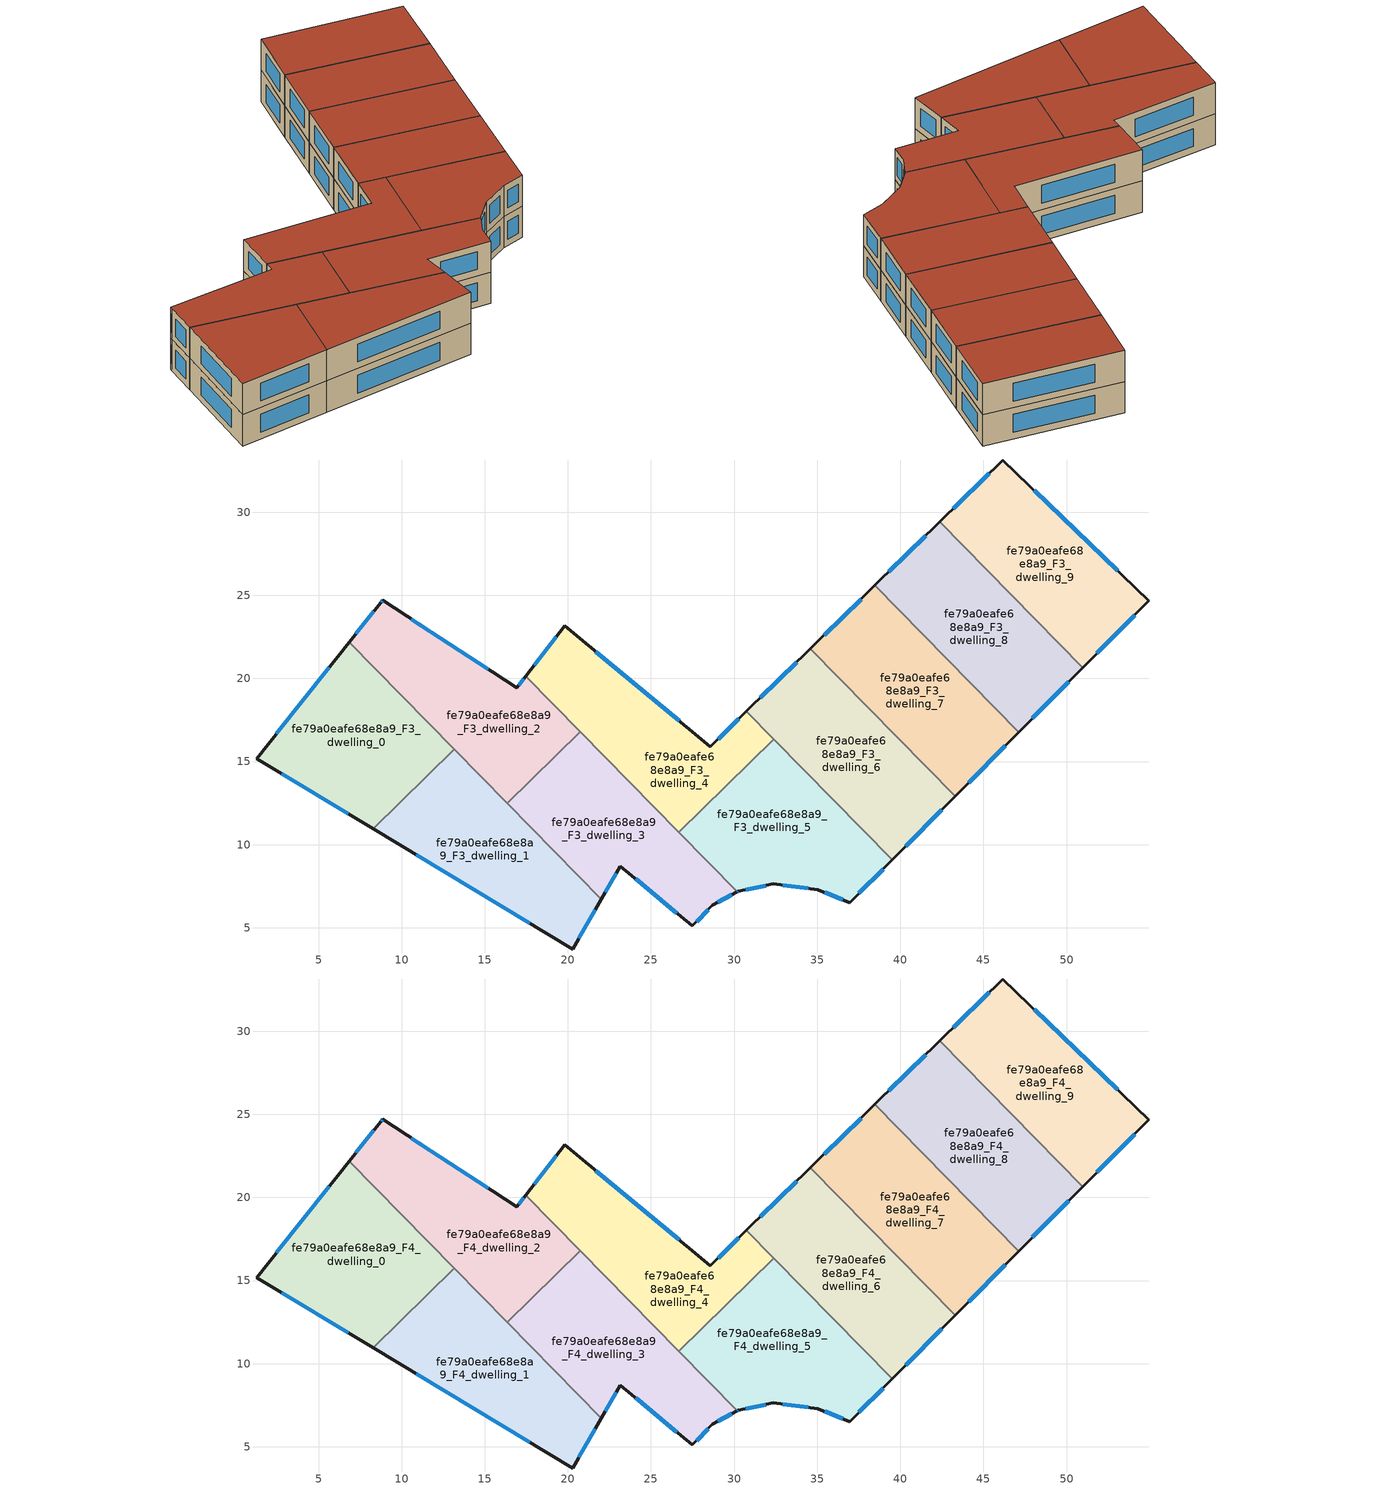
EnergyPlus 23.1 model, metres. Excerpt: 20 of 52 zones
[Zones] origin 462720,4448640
fe79a0eafe68e8a9_F3_dwelling_0
 floor to fe79a0eafe68e8a9_F2_dwelling_0 (EU_floor_Construction): 6.85,22.18 13.18,15.73 8.3,10.95 1.27,15.18 z9
 wall outside (EU_wall_Construction): 6.85,22.18 1.27,15.18 8.3,10.95 z9:12
 wall to fe79a0eafe68e8a9_F3_dwelling_1 (EU_wall_Construction): 8.3,10.95 13.18,15.73 z9:12
 wall to fe79a0eafe68e8a9_F3_dwelling_2 (EU_wall_Construction): 13.18,15.73 6.85,22.18 z9:12
 window (EU_Window_Construction): 2.78,14.27 6.79,11.85 / 5.65,20.68 2.47,16.68 z9.64:11.36
fe79a0eafe68e8a9_F3_dwelling_1
 floor to fe79a0eafe68e8a9_F2_dwelling_1 (EU_floor_Construction): 13.18,15.73 22.01,6.72 20.28,3.72 8.3,10.95 z9
 wall outside (EU_wall_Construction): 8.3,10.95 20.28,3.72 22.01,6.72 z9:12
 wall to fe79a0eafe68e8a9_F3_dwelling_3 (EU_wall_Construction): 22.01,6.72 16.35,12.49 z9:12
 wall to fe79a0eafe68e8a9_F3_dwelling_2 (EU_wall_Construction): 16.35,12.49 13.18,15.73 z9:12
 window (EU_Window_Construction): 10.87,9.4 17.72,5.27 / 20.65,4.36 21.64,6.08 z9.64:11.36
fe79a0eafe68e8a9_F3_dwelling_2
 floor to fe79a0eafe68e8a9_F2_dwelling_2 (EU_floor_Construction): 17.47,20.13 20.74,16.8 16.35,12.49 6.85,22.18 8.73,24.55 8.85,24.7 16.94,19.43 z9
 wall outside (EU_wall_Construction): 17.47,20.13 16.94,19.43 8.85,24.7 8.73,24.55 6.85,22.18 z9:12
 wall to fe79a0eafe68e8a9_F3_dwelling_3 (EU_wall_Construction): 16.35,12.49 20.74,16.8 z9:12
 wall to fe79a0eafe68e8a9_F3_dwelling_4 (EU_wall_Construction): 20.74,16.8 17.47,20.13 z9:12
 window (EU_Window_Construction): 8.83,24.67 8.76,24.58 / 15.21,20.56 10.58,23.57 / 17.36,19.98 17.05,19.58 / 8.33,24.04 7.25,22.69 z9.64:11.36
fe79a0eafe68e8a9_F3_dwelling_3
 floor to fe79a0eafe68e8a9_F2_dwelling_3 (EU_floor_Construction): 20.74,16.8 30.19,7.17 28.69,6.36 27.48,5.11 23.16,8.71 22.01,6.72 16.35,12.49 z9
 wall outside (EU_wall_Construction): 22.01,6.72 23.16,8.71 27.48,5.11 28.69,6.36 30.19,7.17 z9:12
 wall to fe79a0eafe68e8a9_F3_dwelling_5 (EU_wall_Construction): 30.19,7.17 26.67,10.75 z9:12
 wall to fe79a0eafe68e8a9_F3_dwelling_4 (EU_wall_Construction): 26.67,10.76 20.74,16.8 z9:12
 window (EU_Window_Construction): 29.01,6.53 29.87,6.99 / 27.74,5.37 28.43,6.09 / 24.09,7.94 26.56,5.88 / 22.26,7.15 22.91,8.29 z9.64:11.36
fe79a0eafe68e8a9_F3_dwelling_4
 floor to fe79a0eafe68e8a9_F2_dwelling_4 (EU_floor_Construction): 30.74,18.02 32.38,16.35 26.67,10.75 17.47,20.13 19.81,23.17 28.58,15.9 z9
 wall outside (EU_wall_Construction): 30.74,18.02 28.58,15.9 19.81,23.17 17.47,20.13 z9:12
 wall to fe79a0eafe68e8a9_F3_dwelling_5 (EU_wall_Construction): 26.67,10.75 32.38,16.35 z9:12
 wall to fe79a0eafe68e8a9_F3_dwelling_6 (EU_wall_Construction): 32.38,16.35 30.74,18.02 z9:12
 window (EU_Window_Construction): 26.7,17.46 21.69,21.61 / 30.28,17.57 29.04,16.36 / 19.31,22.52 17.97,20.78 z9.64:11.36
fe79a0eafe68e8a9_F3_dwelling_5
 floor to fe79a0eafe68e8a9_F2_dwelling_5 (EU_floor_Construction): 32.38,16.35 39.51,9.08 36.97,6.51 35.03,7.29 32.35,7.64 30.23,7.19 30.19,7.17 26.67,10.75 z9
 wall outside (EU_wall_Construction): 30.19,7.17 30.23,7.19 32.35,7.64 35.03,7.29 36.97,6.51 39.51,9.08 z9:12
 wall to fe79a0eafe68e8a9_F3_dwelling_6 (EU_wall_Construction): 39.51,9.08 32.38,16.35 z9:12
 window (EU_Window_Construction): 30.69,7.29 31.9,7.54 / 30.2,7.17 30.22,7.19 / 37.51,7.06 38.96,8.53 / 35.44,7.12 36.55,6.68 / 32.92,7.56 34.45,7.36 z9.64:11.36
fe79a0eafe68e8a9_F3_dwelling_6
 floor to fe79a0eafe68e8a9_F2_dwelling_6 (EU_floor_Construction): 34.59,21.79 43.3,12.91 39.51,9.08 30.74,18.02 z9
 wall outside (EU_wall_Construction): 39.51,9.08 43.3,12.91 / 34.59,21.79 30.74,18.02 z9:12
 wall to fe79a0eafe68e8a9_F3_dwelling_7 (EU_wall_Construction): 43.3,12.91 34.59,21.79 z9:12
 window (EU_Window_Construction): 40.32,9.9 42.49,12.09 / 33.77,20.99 31.56,18.83 z9.64:11.36
fe79a0eafe68e8a9_F3_dwelling_7
 floor to fe79a0eafe68e8a9_F2_dwelling_7 (EU_floor_Construction): 38.47,25.59 47.12,16.76 43.3,12.91 34.59,21.79 z9
 wall outside (EU_wall_Construction): 43.3,12.91 47.12,16.76 / 38.47,25.59 34.59,21.79 z9:12
 wall to fe79a0eafe68e8a9_F3_dwelling_8 (EU_wall_Construction): 47.12,16.76 38.47,25.59 z9:12
 window (EU_Window_Construction): 44.12,13.73 46.31,15.94 / 37.64,24.78 35.42,22.61 z9.64:11.36
fe79a0eafe68e8a9_F3_dwelling_8
 floor to fe79a0eafe68e8a9_F2_dwelling_8 (EU_floor_Construction): 42.36,29.41 50.97,20.64 47.12,16.76 38.47,25.59 z9
 wall outside (EU_wall_Construction): 47.12,16.76 50.97,20.64 / 42.36,29.41 38.47,25.59 z9:12
 wall to fe79a0eafe68e8a9_F3_dwelling_9 (EU_wall_Construction): 50.97,20.64 42.36,29.41 z9:12
 window (EU_Window_Construction): 47.95,17.59 50.15,19.81 / 41.53,28.59 39.3,26.41 z9.64:11.36
fe79a0eafe68e8a9_F3_dwelling_9
 floor to fe79a0eafe68e8a9_F2_dwelling_9 (EU_floor_Construction): 54.96,24.66 50.97,20.64 42.36,29.41 46.17,33.14 z9
 wall outside (EU_wall_Construction): 50.97,20.64 54.96,24.66 46.17,33.14 42.36,29.41 z9:12
 window (EU_Window_Construction): 53.08,26.48 48.05,31.33 / 51.82,21.5 54.1,23.8 / 45.36,32.34 43.18,30.21 z9.64:11.36
fe79a0eafe68e8a9_F4_dwelling_0
 floor to fe79a0eafe68e8a9_F3_dwelling_0 (EU_floor_Construction): 6.85,22.18 13.18,15.73 8.3,10.95 1.27,15.18 z12
 wall outside (EU_wall_Construction): 6.85,22.18 1.27,15.18 8.3,10.95 z12:15
 wall to fe79a0eafe68e8a9_F4_dwelling_1 (EU_wall_Construction): 8.3,10.95 13.18,15.73 z12:15
 wall to fe79a0eafe68e8a9_F4_dwelling_2 (EU_wall_Construction): 13.18,15.73 6.85,22.18 z12:15
 window (EU_Window_Construction): 2.78,14.27 6.79,11.85 / 5.65,20.68 2.47,16.68 z12.64:14.36
 roof outside (EU_roof_Construction): 13.18,15.73 6.85,22.18 1.27,15.18 8.3,10.95 z15
fe79a0eafe68e8a9_F4_dwelling_1
 floor to fe79a0eafe68e8a9_F3_dwelling_1 (EU_floor_Construction): 13.18,15.73 22.01,6.72 20.28,3.72 8.3,10.95 z12
 wall outside (EU_wall_Construction): 8.3,10.95 20.28,3.72 22.01,6.72 z12:15
 wall to fe79a0eafe68e8a9_F4_dwelling_3 (EU_wall_Construction): 22.01,6.72 16.35,12.49 z12:15
 wall to fe79a0eafe68e8a9_F4_dwelling_2 (EU_wall_Construction): 16.35,12.49 13.18,15.73 z12:15
 window (EU_Window_Construction): 10.87,9.4 17.72,5.27 / 20.65,4.36 21.64,6.08 z12.64:14.36
 roof outside (EU_roof_Construction): 20.28,3.72 22.01,6.72 13.18,15.73 8.3,10.95 z15
fe79a0eafe68e8a9_F4_dwelling_2
 floor to fe79a0eafe68e8a9_F3_dwelling_2 (EU_floor_Construction): 17.47,20.13 20.74,16.8 16.35,12.49 6.85,22.18 8.73,24.55 8.85,24.7 16.94,19.43 z12
 wall outside (EU_wall_Construction): 17.47,20.13 16.94,19.43 8.85,24.7 8.73,24.55 6.85,22.18 z12:15
 wall to fe79a0eafe68e8a9_F4_dwelling_3 (EU_wall_Construction): 16.35,12.49 20.74,16.8 z12:15
 wall to fe79a0eafe68e8a9_F4_dwelling_4 (EU_wall_Construction): 20.74,16.8 17.47,20.13 z12:15
 window (EU_Window_Construction): 8.83,24.67 8.76,24.58 / 15.21,20.56 10.58,23.57 / 17.36,19.98 17.05,19.58 / 8.33,24.04 7.25,22.69 z12.64:14.36
 roof outside (EU_roof_Construction): 20.74,16.8 17.47,20.13 16.94,19.43 8.85,24.7 8.73,24.55 6.85,22.18 16.35,12.49 z15
fe79a0eafe68e8a9_F4_dwelling_3
 floor to fe79a0eafe68e8a9_F3_dwelling_3 (EU_floor_Construction): 20.74,16.8 30.19,7.17 28.69,6.36 27.48,5.11 23.16,8.71 22.01,6.72 16.35,12.49 z12
 wall outside (EU_wall_Construction): 22.01,6.72 23.16,8.71 27.48,5.11 28.69,6.36 30.19,7.17 z12:15
 wall to fe79a0eafe68e8a9_F4_dwelling_5 (EU_wall_Construction): 30.19,7.17 26.67,10.75 z12:15
 wall to fe79a0eafe68e8a9_F4_dwelling_4 (EU_wall_Construction): 26.67,10.76 20.74,16.8 z12:15
 window (EU_Window_Construction): 29.01,6.53 29.87,6.99 / 27.74,5.37 28.43,6.09 / 24.09,7.94 26.56,5.88 / 22.26,7.15 22.91,8.29 z12.64:14.36
 roof outside (EU_roof_Construction): 28.69,6.36 30.19,7.17 20.74,16.8 16.35,12.49 22.01,6.72 23.16,8.71 27.48,5.11 z15
fe79a0eafe68e8a9_F4_dwelling_4
 floor to fe79a0eafe68e8a9_F3_dwelling_4 (EU_floor_Construction): 30.74,18.02 32.38,16.35 26.67,10.75 17.47,20.13 19.81,23.17 28.58,15.9 z12
 wall outside (EU_wall_Construction): 30.74,18.02 28.58,15.9 19.81,23.17 17.47,20.13 z12:15
 wall to fe79a0eafe68e8a9_F4_dwelling_5 (EU_wall_Construction): 26.67,10.75 32.38,16.35 z12:15
 wall to fe79a0eafe68e8a9_F4_dwelling_6 (EU_wall_Construction): 32.38,16.35 30.74,18.02 z12:15
 window (EU_Window_Construction): 26.7,17.46 21.69,21.61 / 30.28,17.57 29.04,16.36 / 19.31,22.52 17.97,20.78 z12.64:14.36
 roof outside (EU_roof_Construction): 32.38,16.35 30.74,18.02 28.58,15.9 19.81,23.17 17.47,20.13 26.67,10.75 z15
fe79a0eafe68e8a9_F4_dwelling_5
 floor to fe79a0eafe68e8a9_F3_dwelling_5 (EU_floor_Construction): 32.38,16.35 39.51,9.08 36.97,6.51 35.03,7.29 32.35,7.64 30.23,7.19 30.19,7.17 26.67,10.75 z12
 wall outside (EU_wall_Construction): 30.19,7.17 30.23,7.19 32.35,7.64 35.03,7.29 36.97,6.51 39.51,9.08 z12:15
 wall to fe79a0eafe68e8a9_F4_dwelling_6 (EU_wall_Construction): 39.51,9.08 32.38,16.35 z12:15
 window (EU_Window_Construction): 30.69,7.29 31.9,7.54 / 30.2,7.17 30.22,7.19 / 37.51,7.06 38.96,8.53 / 35.44,7.12 36.55,6.68 / 32.92,7.56 34.45,7.36 z12.64:14.36
 roof outside (EU_roof_Construction): 36.97,6.51 39.51,9.08 32.38,16.35 26.67,10.75 30.19,7.17 30.23,7.19 32.35,7.64 35.03,7.29 z15
fe79a0eafe68e8a9_F4_dwelling_6
 floor to fe79a0eafe68e8a9_F3_dwelling_6 (EU_floor_Construction): 34.59,21.79 43.3,12.91 39.51,9.08 30.74,18.02 z12
 wall outside (EU_wall_Construction): 39.51,9.08 43.3,12.91 / 34.59,21.79 30.74,18.02 z12:15
 wall to fe79a0eafe68e8a9_F4_dwelling_7 (EU_wall_Construction): 43.3,12.91 34.59,21.79 z12:15
 window (EU_Window_Construction): 40.32,9.9 42.49,12.09 / 33.77,20.99 31.56,18.83 z12.64:14.36
 roof outside (EU_roof_Construction): 39.51,9.08 43.3,12.91 34.59,21.79 30.74,18.02 z15
fe79a0eafe68e8a9_F4_dwelling_7
 floor to fe79a0eafe68e8a9_F3_dwelling_7 (EU_floor_Construction): 38.47,25.59 47.12,16.76 43.3,12.91 34.59,21.79 z12
 wall outside (EU_wall_Construction): 43.3,12.91 47.12,16.76 / 38.47,25.59 34.59,21.79 z12:15
 wall to fe79a0eafe68e8a9_F4_dwelling_8 (EU_wall_Construction): 47.12,16.76 38.47,25.59 z12:15
 window (EU_Window_Construction): 44.12,13.73 46.31,15.94 / 37.64,24.78 35.42,22.61 z12.64:14.36
 roof outside (EU_roof_Construction): 43.3,12.91 47.12,16.76 38.47,25.59 34.59,21.79 z15
fe79a0eafe68e8a9_F4_dwelling_8
 floor to fe79a0eafe68e8a9_F3_dwelling_8 (EU_floor_Construction): 42.36,29.41 50.97,20.64 47.12,16.76 38.47,25.59 z12
 wall outside (EU_wall_Construction): 47.12,16.76 50.97,20.64 / 42.36,29.41 38.47,25.59 z12:15
 wall to fe79a0eafe68e8a9_F4_dwelling_9 (EU_wall_Construction): 50.97,20.64 42.36,29.41 z12:15
 window (EU_Window_Construction): 47.95,17.59 50.15,19.81 / 41.53,28.59 39.3,26.41 z12.64:14.36
 roof outside (EU_roof_Construction): 47.12,16.76 50.97,20.64 42.36,29.41 38.47,25.59 z15
fe79a0eafe68e8a9_F4_dwelling_9
 floor to fe79a0eafe68e8a9_F3_dwelling_9 (EU_floor_Construction): 54.96,24.66 50.97,20.64 42.36,29.41 46.17,33.14 z12
 wall outside (EU_wall_Construction): 50.97,20.64 54.96,24.66 46.17,33.14 42.36,29.41 z12:15
 window (EU_Window_Construction): 53.08,26.48 48.05,31.33 / 51.82,21.5 54.1,23.8 / 45.36,32.34 43.18,30.21 z12.64:14.36
 roof outside (EU_roof_Construction): 50.97,20.64 54.96,24.66 46.17,33.14 42.36,29.41 z15
[Building]
EU S2 Campaign: North Axis=0; Terrain=City; Solar Distribution=FullExterior
[Site:Location]
Yerevan-Zvartnots.Intl.AP: Latitude=40.15; Longitude=44.383; Time Zone=4; Elevation=854
[SizingPeriod:WeatherFileDays]
AnnualSizingPeriod: Begin Month=1; Begin Day of Month=1; End Month=12; End Day of Month=31; Day of Week for Start Day=Monday; Use Weather File Daylight Saving Period=No; Use Weather File Rain and Snow Indicators=No
[MATERIAL]
EU_InternalMass_Material: Roughness=MediumRough; Thickness=0.1; Conductivity=1; Density=1800; Specific Heat=900; Thermal Absorptance=0.9; Solar Absorptance=0.7; Visible Absorptance=0.7
[MATERIAL:NOMASS] Roughness=MediumRough; Thermal Absorptance=0.9; Solar Absorptance=0.7; Visible Absorptance=0.7
Name | Thermal Resistance
EU_wall_NoMass | 1.05043
EU_roof_NoMass | 1.45357
EU_floor_NoMass | 0.478065
[WINDOWMATERIAL:SIMPLEGLAZINGSYSTEM]
EU_Window_SimpleGlazing: UFactor=2.5566; Solar Heat Gain Coefficient=0.75; Visible Transmittance=0.75
[CONSTRUCTION]
EU_wall_Construction: EU_wall_NoMass
EU_roof_Construction: EU_roof_NoMass
EU_floor_Construction: EU_floor_NoMass
EU_Window_Construction: EU_Window_SimpleGlazing
EU_InternalMass_Construction: EU_InternalMass_Material
[ZONE] Type=1; Multiplier=1; Ceiling Height=autocalculate; Floor Area=autocalculate; Part of Total Floor Area=Yes
Name | Volume
fe79a0eafe68e8a9_F3_dwelling_0; fe79a0eafe68e8a9_F4_dwelling_0; fe79a0eafe68e8a9_F3_dwelling_4; fe79a0eafe68e8a9_F4_dwelling_4 | 201.926
fe79a0eafe68e8a9_F3_dwelling_1; fe79a0eafe68e8a9_F4_dwelling_1 | 201.936
fe79a0eafe68e8a9_F3_dwelling_2; fe79a0eafe68e8a9_F4_dwelling_2 | 201.925
fe79a0eafe68e8a9_F3_dwelling_3; fe79a0eafe68e8a9_F4_dwelling_3 | 201.914
fe79a0eafe68e8a9_F3_dwelling_5; fe79a0eafe68e8a9_F4_dwelling_5 | 201.934
fe79a0eafe68e8a9_F3_dwelling_6; fe79a0eafe68e8a9_F4_dwelling_6 | 201.928
fe79a0eafe68e8a9_F3_dwelling_7; fe79a0eafe68e8a9_F4_dwelling_7 | 201.948
fe79a0eafe68e8a9_F3_dwelling_8; fe79a0eafe68e8a9_F4_dwelling_8 | 201.906
fe79a0eafe68e8a9_F3_dwelling_9; fe79a0eafe68e8a9_F4_dwelling_9 | 201.952
[INTERNALMASS] Construction=EU_InternalMass_Construction
Name | Zone or ZoneList | Surface Area
fe79a0eafe68e8a9_F3_dwelling_0_EU_InternalMass | fe79a0eafe68e8a9_F3_dwelling_0 | 67.3069
fe79a0eafe68e8a9_F3_dwelling_1_EU_InternalMass | fe79a0eafe68e8a9_F3_dwelling_1 | 67.3112
fe79a0eafe68e8a9_F3_dwelling_2_EU_InternalMass | fe79a0eafe68e8a9_F3_dwelling_2 | 67.3086
fe79a0eafe68e8a9_F3_dwelling_3_EU_InternalMass | fe79a0eafe68e8a9_F3_dwelling_3 | 67.3096
fe79a0eafe68e8a9_F3_dwelling_4_EU_InternalMass | fe79a0eafe68e8a9_F3_dwelling_4 | 67.3092
fe79a0eafe68e8a9_F3_dwelling_5_EU_InternalMass | fe79a0eafe68e8a9_F3_dwelling_5 | 67.3111
fe79a0eafe68e8a9_F3_dwelling_6_EU_InternalMass | fe79a0eafe68e8a9_F3_dwelling_6 | 67.3091
fe79a0eafe68e8a9_F3_dwelling_7_EU_InternalMass | fe79a0eafe68e8a9_F3_dwelling_7 | 67.3158
fe79a0eafe68e8a9_F3_dwelling_8_EU_InternalMass | fe79a0eafe68e8a9_F3_dwelling_8 | 67.302
fe79a0eafe68e8a9_F3_dwelling_9_EU_InternalMass | fe79a0eafe68e8a9_F3_dwelling_9 | 67.3173
fe79a0eafe68e8a9_F4_dwelling_0_EU_InternalMass | fe79a0eafe68e8a9_F4_dwelling_0 | 67.3069
fe79a0eafe68e8a9_F4_dwelling_1_EU_InternalMass | fe79a0eafe68e8a9_F4_dwelling_1 | 67.3112
fe79a0eafe68e8a9_F4_dwelling_2_EU_InternalMass | fe79a0eafe68e8a9_F4_dwelling_2 | 67.3086
fe79a0eafe68e8a9_F4_dwelling_3_EU_InternalMass | fe79a0eafe68e8a9_F4_dwelling_3 | 67.3096
fe79a0eafe68e8a9_F4_dwelling_4_EU_InternalMass | fe79a0eafe68e8a9_F4_dwelling_4 | 67.3092
fe79a0eafe68e8a9_F4_dwelling_5_EU_InternalMass | fe79a0eafe68e8a9_F4_dwelling_5 | 67.3111
fe79a0eafe68e8a9_F4_dwelling_6_EU_InternalMass | fe79a0eafe68e8a9_F4_dwelling_6 | 67.3091
fe79a0eafe68e8a9_F4_dwelling_7_EU_InternalMass | fe79a0eafe68e8a9_F4_dwelling_7 | 67.3158
fe79a0eafe68e8a9_F4_dwelling_8_EU_InternalMass | fe79a0eafe68e8a9_F4_dwelling_8 | 67.302
fe79a0eafe68e8a9_F4_dwelling_9_EU_InternalMass | fe79a0eafe68e8a9_F4_dwelling_9 | 67.3173
[OTHEREQUIPMENT] Fuel Type=Electricity; Design Level Calculation Method=Watts/Area; Power per Zone Floor Area=1; Fraction Latent=0; Fraction Radiant=0; Fraction Lost=0; Carbon Dioxide Generation Rate=0; EndUse Subcategory=EU_Step8_InternalGains
Name | Zone or ZoneList or Space or SpaceList | Schedule
EU_Step8_InternalGain_fe79a0eafe68e8a9_F3_dwelling_0_f000 | fe79a0eafe68e8a9_F3_dwelling_0 | EU_Step8_GainSchedule_fe79a0eafe68e8a9_F3_dwelling_0_f000
EU_Step8_InternalGain_fe79a0eafe68e8a9_F3_dwelling_1_f000 | fe79a0eafe68e8a9_F3_dwelling_1 | EU_Step8_GainSchedule_fe79a0eafe68e8a9_F3_dwelling_1_f000
EU_Step8_InternalGain_fe79a0eafe68e8a9_F3_dwelling_2_f000 | fe79a0eafe68e8a9_F3_dwelling_2 | EU_Step8_GainSchedule_fe79a0eafe68e8a9_F3_dwelling_2_f000
EU_Step8_InternalGain_fe79a0eafe68e8a9_F3_dwelling_3_f000 | fe79a0eafe68e8a9_F3_dwelling_3 | EU_Step8_GainSchedule_fe79a0eafe68e8a9_F3_dwelling_3_f000
EU_Step8_InternalGain_fe79a0eafe68e8a9_F3_dwelling_4_f000 | fe79a0eafe68e8a9_F3_dwelling_4 | EU_Step8_GainSchedule_fe79a0eafe68e8a9_F3_dwelling_4_f000
EU_Step8_InternalGain_fe79a0eafe68e8a9_F3_dwelling_5_f000 | fe79a0eafe68e8a9_F3_dwelling_5 | EU_Step8_GainSchedule_fe79a0eafe68e8a9_F3_dwelling_5_f000
EU_Step8_InternalGain_fe79a0eafe68e8a9_F3_dwelling_6_f000 | fe79a0eafe68e8a9_F3_dwelling_6 | EU_Step8_GainSchedule_fe79a0eafe68e8a9_F3_dwelling_6_f000
EU_Step8_InternalGain_fe79a0eafe68e8a9_F3_dwelling_7_f000 | fe79a0eafe68e8a9_F3_dwelling_7 | EU_Step8_GainSchedule_fe79a0eafe68e8a9_F3_dwelling_7_f000
EU_Step8_InternalGain_fe79a0eafe68e8a9_F3_dwelling_8_f000 | fe79a0eafe68e8a9_F3_dwelling_8 | EU_Step8_GainSchedule_fe79a0eafe68e8a9_F3_dwelling_8_f000
EU_Step8_InternalGain_fe79a0eafe68e8a9_F3_dwelling_9_f000 | fe79a0eafe68e8a9_F3_dwelling_9 | EU_Step8_GainSchedule_fe79a0eafe68e8a9_F3_dwelling_9_f000
EU_Step8_InternalGain_fe79a0eafe68e8a9_F4_dwelling_0_f000 | fe79a0eafe68e8a9_F4_dwelling_0 | EU_Step8_GainSchedule_fe79a0eafe68e8a9_F4_dwelling_0_f000
EU_Step8_InternalGain_fe79a0eafe68e8a9_F4_dwelling_1_f000 | fe79a0eafe68e8a9_F4_dwelling_1 | EU_Step8_GainSchedule_fe79a0eafe68e8a9_F4_dwelling_1_f000
EU_Step8_InternalGain_fe79a0eafe68e8a9_F4_dwelling_2_f000 | fe79a0eafe68e8a9_F4_dwelling_2 | EU_Step8_GainSchedule_fe79a0eafe68e8a9_F4_dwelling_2_f000
EU_Step8_InternalGain_fe79a0eafe68e8a9_F4_dwelling_3_f000 | fe79a0eafe68e8a9_F4_dwelling_3 | EU_Step8_GainSchedule_fe79a0eafe68e8a9_F4_dwelling_3_f000
EU_Step8_InternalGain_fe79a0eafe68e8a9_F4_dwelling_4_f000 | fe79a0eafe68e8a9_F4_dwelling_4 | EU_Step8_GainSchedule_fe79a0eafe68e8a9_F4_dwelling_4_f000
EU_Step8_InternalGain_fe79a0eafe68e8a9_F4_dwelling_5_f000 | fe79a0eafe68e8a9_F4_dwelling_5 | EU_Step8_GainSchedule_fe79a0eafe68e8a9_F4_dwelling_5_f000
EU_Step8_InternalGain_fe79a0eafe68e8a9_F4_dwelling_6_f000 | fe79a0eafe68e8a9_F4_dwelling_6 | EU_Step8_GainSchedule_fe79a0eafe68e8a9_F4_dwelling_6_f000
EU_Step8_InternalGain_fe79a0eafe68e8a9_F4_dwelling_7_f000 | fe79a0eafe68e8a9_F4_dwelling_7 | EU_Step8_GainSchedule_fe79a0eafe68e8a9_F4_dwelling_7_f000
EU_Step8_InternalGain_fe79a0eafe68e8a9_F4_dwelling_8_f000 | fe79a0eafe68e8a9_F4_dwelling_8 | EU_Step8_GainSchedule_fe79a0eafe68e8a9_F4_dwelling_8_f000
EU_Step8_InternalGain_fe79a0eafe68e8a9_F4_dwelling_9_f000 | fe79a0eafe68e8a9_F4_dwelling_9 | EU_Step8_GainSchedule_fe79a0eafe68e8a9_F4_dwelling_9_f000
[ZONEVENTILATION:DESIGNFLOWRATE] Schedule=EU_AlwaysOn; Design Flow Rate Calculation Method=AirChanges/Hour; Air Changes per Hour=0.557805; Ventilation Type=Natural; Fan Pressure Rise=0; Fan Total Efficiency=1; Constant Term Coefficient=1; Temperature Term Coefficient=0; Velocity Term Coefficient=0; Velocity Squared Term Coefficient=0; Minimum Indoor Temperature=-100; Maximum Indoor Temperature=100; Delta Temperature=-100; Minimum Outdoor Temperature=-100; Maximum Outdoor Temperature=100; Maximum Wind Speed=40
Name | Zone or ZoneList or Space or SpaceList
EU_ConstantAir_fe79a0eafe68e8a9_F3_dwelling_0 | fe79a0eafe68e8a9_F3_dwelling_0
EU_ConstantAir_fe79a0eafe68e8a9_F3_dwelling_1 | fe79a0eafe68e8a9_F3_dwelling_1
EU_ConstantAir_fe79a0eafe68e8a9_F3_dwelling_2 | fe79a0eafe68e8a9_F3_dwelling_2
EU_ConstantAir_fe79a0eafe68e8a9_F3_dwelling_3 | fe79a0eafe68e8a9_F3_dwelling_3
EU_ConstantAir_fe79a0eafe68e8a9_F3_dwelling_4 | fe79a0eafe68e8a9_F3_dwelling_4
EU_ConstantAir_fe79a0eafe68e8a9_F3_dwelling_5 | fe79a0eafe68e8a9_F3_dwelling_5
EU_ConstantAir_fe79a0eafe68e8a9_F3_dwelling_6 | fe79a0eafe68e8a9_F3_dwelling_6
EU_ConstantAir_fe79a0eafe68e8a9_F3_dwelling_7 | fe79a0eafe68e8a9_F3_dwelling_7
EU_ConstantAir_fe79a0eafe68e8a9_F3_dwelling_8 | fe79a0eafe68e8a9_F3_dwelling_8
EU_ConstantAir_fe79a0eafe68e8a9_F3_dwelling_9 | fe79a0eafe68e8a9_F3_dwelling_9
EU_ConstantAir_fe79a0eafe68e8a9_F4_dwelling_0 | fe79a0eafe68e8a9_F4_dwelling_0
EU_ConstantAir_fe79a0eafe68e8a9_F4_dwelling_1 | fe79a0eafe68e8a9_F4_dwelling_1
EU_ConstantAir_fe79a0eafe68e8a9_F4_dwelling_2 | fe79a0eafe68e8a9_F4_dwelling_2
EU_ConstantAir_fe79a0eafe68e8a9_F4_dwelling_3 | fe79a0eafe68e8a9_F4_dwelling_3
EU_ConstantAir_fe79a0eafe68e8a9_F4_dwelling_4 | fe79a0eafe68e8a9_F4_dwelling_4
EU_ConstantAir_fe79a0eafe68e8a9_F4_dwelling_5 | fe79a0eafe68e8a9_F4_dwelling_5
EU_ConstantAir_fe79a0eafe68e8a9_F4_dwelling_6 | fe79a0eafe68e8a9_F4_dwelling_6
EU_ConstantAir_fe79a0eafe68e8a9_F4_dwelling_7 | fe79a0eafe68e8a9_F4_dwelling_7
EU_ConstantAir_fe79a0eafe68e8a9_F4_dwelling_8 | fe79a0eafe68e8a9_F4_dwelling_8
EU_ConstantAir_fe79a0eafe68e8a9_F4_dwelling_9 | fe79a0eafe68e8a9_F4_dwelling_9
[HVACTEMPLATE:THERMOSTAT] Constant Heating Setpoint=20; Constant Cooling Setpoint=50
EU_HeatOnly_fe79a0eafe68e8a9_F0_dwelling_0; EU_HeatOnly_fe79a0eafe68e8a9_F0_dwelling_1; EU_HeatOnly_fe79a0eafe68e8a9_F0_dwelling_2; EU_HeatOnly_fe79a0eafe68e8a9_F0_dwelling_3; EU_HeatOnly_fe79a0eafe68e8a9_F0_dwelling_4; EU_HeatOnly_fe79a0eafe68e8a9_F0_dwelling_5; EU_HeatOnly_fe79a0eafe68e8a9_F0_dwelling_6; EU_HeatOnly_fe79a0eafe68e8a9_F0_dwelling_7; EU_HeatOnly_fe79a0eafe68e8a9_F0_dwelling_8; EU_HeatOnly_fe79a0eafe68e8a9_F0_dwelling_9; EU_HeatOnly_fe79a0eafe68e8a9_F0_dwelling_10; EU_HeatOnly_fe79a0eafe68e8a9_F1_dwelling_0; EU_HeatOnly_fe79a0eafe68e8a9_F1_dwelling_1; EU_HeatOnly_fe79a0eafe68e8a9_F1_dwelling_2; EU_HeatOnly_fe79a0eafe68e8a9_F1_dwelling_3; EU_HeatOnly_fe79a0eafe68e8a9_F1_dwelling_4; EU_HeatOnly_fe79a0eafe68e8a9_F1_dwelling_5; EU_HeatOnly_fe79a0eafe68e8a9_F1_dwelling_6; EU_HeatOnly_fe79a0eafe68e8a9_F1_dwelling_7; EU_HeatOnly_fe79a0eafe68e8a9_F1_dwelling_8; EU_HeatOnly_fe79a0eafe68e8a9_F1_dwelling_9; EU_HeatOnly_fe79a0eafe68e8a9_F1_dwelling_10; EU_HeatOnly_fe79a0eafe68e8a9_F2_dwelling_0; EU_HeatOnly_fe79a0eafe68e8a9_F2_dwelling_1; EU_HeatOnly_fe79a0eafe68e8a9_F2_dwelling_2; EU_HeatOnly_fe79a0eafe68e8a9_F2_dwelling_3; EU_HeatOnly_fe79a0eafe68e8a9_F2_dwelling_4; EU_HeatOnly_fe79a0eafe68e8a9_F2_dwelling_5; EU_HeatOnly_fe79a0eafe68e8a9_F2_dwelling_6; EU_HeatOnly_fe79a0eafe68e8a9_F2_dwelling_7; EU_HeatOnly_fe79a0eafe68e8a9_F2_dwelling_8; EU_HeatOnly_fe79a0eafe68e8a9_F2_dwelling_9; EU_HeatOnly_fe79a0eafe68e8a9_F3_dwelling_0; EU_HeatOnly_fe79a0eafe68e8a9_F3_dwelling_1; EU_HeatOnly_fe79a0eafe68e8a9_F3_dwelling_2; EU_HeatOnly_fe79a0eafe68e8a9_F3_dwelling_3; EU_HeatOnly_fe79a0eafe68e8a9_F3_dwelling_4; EU_HeatOnly_fe79a0eafe68e8a9_F3_dwelling_5; EU_HeatOnly_fe79a0eafe68e8a9_F3_dwelling_6; EU_HeatOnly_fe79a0eafe68e8a9_F3_dwelling_7; EU_HeatOnly_fe79a0eafe68e8a9_F3_dwelling_8; EU_HeatOnly_fe79a0eafe68e8a9_F3_dwelling_9; EU_HeatOnly_fe79a0eafe68e8a9_F4_dwelling_0; EU_HeatOnly_fe79a0eafe68e8a9_F4_dwelling_1; EU_HeatOnly_fe79a0eafe68e8a9_F4_dwelling_2; EU_HeatOnly_fe79a0eafe68e8a9_F4_dwelling_3; EU_HeatOnly_fe79a0eafe68e8a9_F4_dwelling_4; EU_HeatOnly_fe79a0eafe68e8a9_F4_dwelling_5; EU_HeatOnly_fe79a0eafe68e8a9_F4_dwelling_6; EU_HeatOnly_fe79a0eafe68e8a9_F4_dwelling_7; EU_HeatOnly_fe79a0eafe68e8a9_F4_dwelling_8; EU_HeatOnly_fe79a0eafe68e8a9_F4_dwelling_9
[HVACTEMPLATE:ZONE:IDEALLOADSAIRSYSTEM] System Availability Schedule=EU_AlwaysOn; Maximum Heating Supply Air Temperature=50; Minimum Cooling Supply Air Temperature=13; Maximum Heating Supply Air Humidity Ratio=0.0156; Minimum Cooling Supply Air Humidity Ratio=0.0077; Heating Limit=NoLimit; Cooling Limit=NoLimit; Heating Availability Schedule=EU_AlwaysOn; Cooling Availability Schedule=EU_CoolingOff; Dehumidification Control Type=ConstantSensibleHeatRatio; Cooling Sensible Heat Ratio=0.7; Dehumidification Setpoint=60; Humidification Control Type=None; Humidification Setpoint=30; Outdoor Air Method=None; Outdoor Air Flow Rate per Person=0.00944; Outdoor Air Flow Rate per Zone Floor Area=0; Outdoor Air Flow Rate per Zone=0; Demand Controlled Ventilation Type=None; Outdoor Air Economizer Type=NoEconomizer; Heat Recovery Type=None; Sensible Heat Recovery Effectiveness=0.7; Latent Heat Recovery Effectiveness=0.65
Name | Template Thermostat
fe79a0eafe68e8a9_F3_dwelling_0 | EU_HeatOnly_fe79a0eafe68e8a9_F3_dwelling_0
fe79a0eafe68e8a9_F3_dwelling_1 | EU_HeatOnly_fe79a0eafe68e8a9_F3_dwelling_1
fe79a0eafe68e8a9_F3_dwelling_2 | EU_HeatOnly_fe79a0eafe68e8a9_F3_dwelling_2
fe79a0eafe68e8a9_F3_dwelling_3 | EU_HeatOnly_fe79a0eafe68e8a9_F3_dwelling_3
fe79a0eafe68e8a9_F3_dwelling_4 | EU_HeatOnly_fe79a0eafe68e8a9_F3_dwelling_4
fe79a0eafe68e8a9_F3_dwelling_5 | EU_HeatOnly_fe79a0eafe68e8a9_F3_dwelling_5
fe79a0eafe68e8a9_F3_dwelling_6 | EU_HeatOnly_fe79a0eafe68e8a9_F3_dwelling_6
fe79a0eafe68e8a9_F3_dwelling_7 | EU_HeatOnly_fe79a0eafe68e8a9_F3_dwelling_7
fe79a0eafe68e8a9_F3_dwelling_8 | EU_HeatOnly_fe79a0eafe68e8a9_F3_dwelling_8
fe79a0eafe68e8a9_F3_dwelling_9 | EU_HeatOnly_fe79a0eafe68e8a9_F3_dwelling_9
fe79a0eafe68e8a9_F4_dwelling_0 | EU_HeatOnly_fe79a0eafe68e8a9_F4_dwelling_0
fe79a0eafe68e8a9_F4_dwelling_1 | EU_HeatOnly_fe79a0eafe68e8a9_F4_dwelling_1
fe79a0eafe68e8a9_F4_dwelling_2 | EU_HeatOnly_fe79a0eafe68e8a9_F4_dwelling_2
fe79a0eafe68e8a9_F4_dwelling_3 | EU_HeatOnly_fe79a0eafe68e8a9_F4_dwelling_3
fe79a0eafe68e8a9_F4_dwelling_4 | EU_HeatOnly_fe79a0eafe68e8a9_F4_dwelling_4
fe79a0eafe68e8a9_F4_dwelling_5 | EU_HeatOnly_fe79a0eafe68e8a9_F4_dwelling_5
fe79a0eafe68e8a9_F4_dwelling_6 | EU_HeatOnly_fe79a0eafe68e8a9_F4_dwelling_6
fe79a0eafe68e8a9_F4_dwelling_7 | EU_HeatOnly_fe79a0eafe68e8a9_F4_dwelling_7
fe79a0eafe68e8a9_F4_dwelling_8 | EU_HeatOnly_fe79a0eafe68e8a9_F4_dwelling_8
fe79a0eafe68e8a9_F4_dwelling_9 | EU_HeatOnly_fe79a0eafe68e8a9_F4_dwelling_9
[SIZING:ZONE] Zone Cooling Design Supply Air Temperature Input Method=SupplyAirTemperature; Zone Cooling Design Supply Air Temperature=13; Zone Heating Design Supply Air Temperature Input Method=SupplyAirTemperature; Zone Heating Design Supply Air Temperature=50; Zone Cooling Design Supply Air Humidity Ratio=0.008; Zone Heating Design Supply Air Humidity Ratio=0.008; Cooling Design Air Flow Method=DesignDay; Cooling Design Air Flow Rate=0; Cooling Minimum Air Flow per Zone Floor Area=0.000762; Cooling Minimum Air Flow=0; Cooling Minimum Air Flow Fraction=0.2; Heating Design Air Flow Method=DesignDay; Heating Design Air Flow Rate=0; Heating Maximum Air Flow per Zone Floor Area=0.002032; Heating Maximum Air Flow=0.141576; Heating Maximum Air Flow Fraction=0.3; Account for Dedicated Outdoor Air System=No; Dedicated Outdoor Air System Control Strategy=NeutralSupplyAir; Dedicated Outdoor Air Low Setpoint Temperature for Design=autosize; Dedicated Outdoor Air High Setpoint Temperature for Design=autosize; Zone Load Sizing Method=Sensible Load Only No Latent Load; Zone Latent Cooling Design Supply Air Humidity Ratio Input Method=HumidityRatioDifference; Zone Cooling Design Supply Air Humidity Ratio Difference=0.005; Zone Latent Heating Design Supply Air Humidity Ratio Input Method=HumidityRatioDifference; Zone Humidification Design Supply Air Humidity Ratio Difference=0.005
fe79a0eafe68e8a9_F3_dwelling_0; fe79a0eafe68e8a9_F3_dwelling_1; fe79a0eafe68e8a9_F3_dwelling_2; fe79a0eafe68e8a9_F3_dwelling_3; fe79a0eafe68e8a9_F3_dwelling_4; fe79a0eafe68e8a9_F3_dwelling_5; fe79a0eafe68e8a9_F3_dwelling_6; fe79a0eafe68e8a9_F3_dwelling_7; fe79a0eafe68e8a9_F3_dwelling_8; fe79a0eafe68e8a9_F3_dwelling_9; fe79a0eafe68e8a9_F4_dwelling_0; fe79a0eafe68e8a9_F4_dwelling_1; fe79a0eafe68e8a9_F4_dwelling_2; fe79a0eafe68e8a9_F4_dwelling_3; fe79a0eafe68e8a9_F4_dwelling_4; fe79a0eafe68e8a9_F4_dwelling_5; fe79a0eafe68e8a9_F4_dwelling_6; fe79a0eafe68e8a9_F4_dwelling_7; fe79a0eafe68e8a9_F4_dwelling_8; fe79a0eafe68e8a9_F4_dwelling_9
[SCHEDULE:CONSTANT]
Name | Hourly Value
EU_AlwaysOn | 1
EU_CoolingOff | 0
[SCHEDULE:FILE] Column Number=1; Rows to Skip at Top=0; Number of Hours of Data=8760; Column Separator=Comma; Interpolate to Timestep=No; Minutes per Item=60; Adjust Schedule for Daylight Savings=Yes
Name | File
EU_Step8_GainSchedule_fe79a0eafe68e8a9_F3_dwelling_0_f000 | ../../schedules/fe79a0eafe68e8a9/fe79a0eafe68e8a9_F3_dwelling_0_f000_gain.csv
EU_Step8_GainSchedule_fe79a0eafe68e8a9_F3_dwelling_1_f000 | ../../schedules/fe79a0eafe68e8a9/fe79a0eafe68e8a9_F3_dwelling_1_f000_gain.csv
EU_Step8_GainSchedule_fe79a0eafe68e8a9_F3_dwelling_2_f000 | ../../schedules/fe79a0eafe68e8a9/fe79a0eafe68e8a9_F3_dwelling_2_f000_gain.csv
EU_Step8_GainSchedule_fe79a0eafe68e8a9_F3_dwelling_3_f000 | ../../schedules/fe79a0eafe68e8a9/fe79a0eafe68e8a9_F3_dwelling_3_f000_gain.csv
EU_Step8_GainSchedule_fe79a0eafe68e8a9_F3_dwelling_4_f000 | ../../schedules/fe79a0eafe68e8a9/fe79a0eafe68e8a9_F3_dwelling_4_f000_gain.csv
EU_Step8_GainSchedule_fe79a0eafe68e8a9_F3_dwelling_5_f000 | ../../schedules/fe79a0eafe68e8a9/fe79a0eafe68e8a9_F3_dwelling_5_f000_gain.csv
EU_Step8_GainSchedule_fe79a0eafe68e8a9_F3_dwelling_6_f000 | ../../schedules/fe79a0eafe68e8a9/fe79a0eafe68e8a9_F3_dwelling_6_f000_gain.csv
EU_Step8_GainSchedule_fe79a0eafe68e8a9_F3_dwelling_7_f000 | ../../schedules/fe79a0eafe68e8a9/fe79a0eafe68e8a9_F3_dwelling_7_f000_gain.csv
EU_Step8_GainSchedule_fe79a0eafe68e8a9_F3_dwelling_8_f000 | ../../schedules/fe79a0eafe68e8a9/fe79a0eafe68e8a9_F3_dwelling_8_f000_gain.csv
EU_Step8_GainSchedule_fe79a0eafe68e8a9_F3_dwelling_9_f000 | ../../schedules/fe79a0eafe68e8a9/fe79a0eafe68e8a9_F3_dwelling_9_f000_gain.csv
EU_Step8_GainSchedule_fe79a0eafe68e8a9_F4_dwelling_0_f000 | ../../schedules/fe79a0eafe68e8a9/fe79a0eafe68e8a9_F4_dwelling_0_f000_gain.csv
EU_Step8_GainSchedule_fe79a0eafe68e8a9_F4_dwelling_1_f000 | ../../schedules/fe79a0eafe68e8a9/fe79a0eafe68e8a9_F4_dwelling_1_f000_gain.csv
EU_Step8_GainSchedule_fe79a0eafe68e8a9_F4_dwelling_2_f000 | ../../schedules/fe79a0eafe68e8a9/fe79a0eafe68e8a9_F4_dwelling_2_f000_gain.csv
EU_Step8_GainSchedule_fe79a0eafe68e8a9_F4_dwelling_3_f000 | ../../schedules/fe79a0eafe68e8a9/fe79a0eafe68e8a9_F4_dwelling_3_f000_gain.csv
EU_Step8_GainSchedule_fe79a0eafe68e8a9_F4_dwelling_4_f000 | ../../schedules/fe79a0eafe68e8a9/fe79a0eafe68e8a9_F4_dwelling_4_f000_gain.csv
EU_Step8_GainSchedule_fe79a0eafe68e8a9_F4_dwelling_5_f000 | ../../schedules/fe79a0eafe68e8a9/fe79a0eafe68e8a9_F4_dwelling_5_f000_gain.csv
EU_Step8_GainSchedule_fe79a0eafe68e8a9_F4_dwelling_6_f000 | ../../schedules/fe79a0eafe68e8a9/fe79a0eafe68e8a9_F4_dwelling_6_f000_gain.csv
EU_Step8_GainSchedule_fe79a0eafe68e8a9_F4_dwelling_7_f000 | ../../schedules/fe79a0eafe68e8a9/fe79a0eafe68e8a9_F4_dwelling_7_f000_gain.csv
EU_Step8_GainSchedule_fe79a0eafe68e8a9_F4_dwelling_8_f000 | ../../schedules/fe79a0eafe68e8a9/fe79a0eafe68e8a9_F4_dwelling_8_f000_gain.csv
EU_Step8_GainSchedule_fe79a0eafe68e8a9_F4_dwelling_9_f000 | ../../schedules/fe79a0eafe68e8a9/fe79a0eafe68e8a9_F4_dwelling_9_f000_gain.csv
